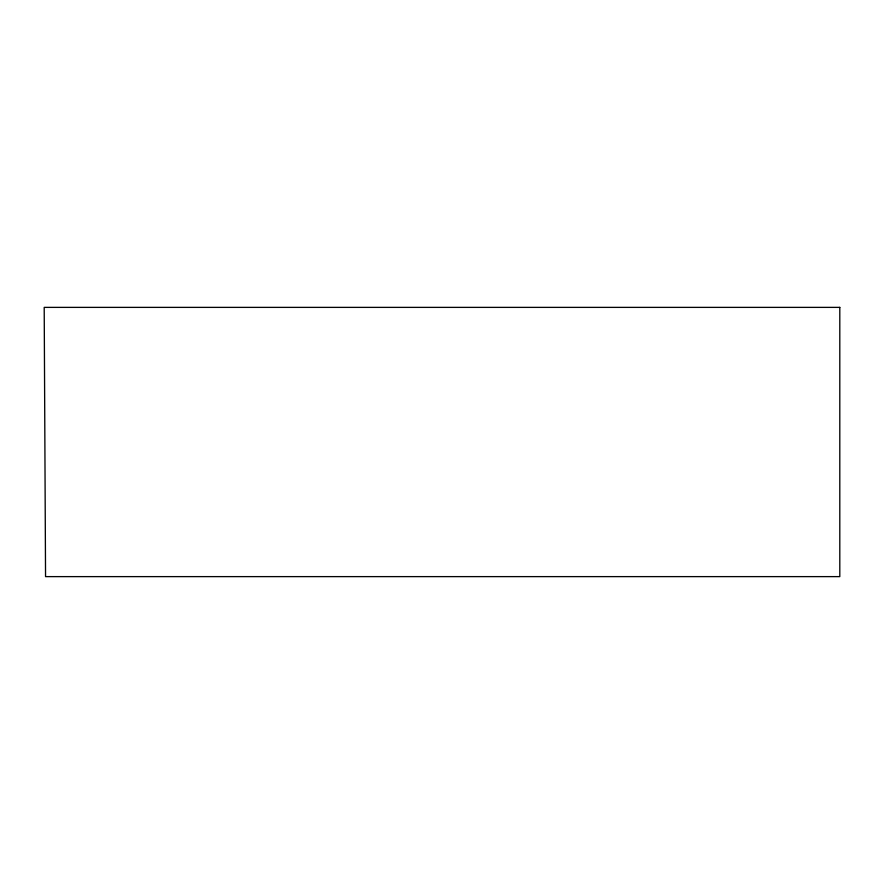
<?xml version="1.0" encoding="UTF-8"?>
<svg xmlns="http://www.w3.org/2000/svg" width="884" height="884" viewBox="0 0 884 884"><rect width="100%" height="100%" fill="white"/><g stroke="black" fill="none" stroke-linecap="round" stroke-linejoin="round"><path stroke-width="1.33" d="M839.8 307.378L44.2 307.378L45.548 576.622L839.8 576.622L839.8 307.378"/></g></svg>
